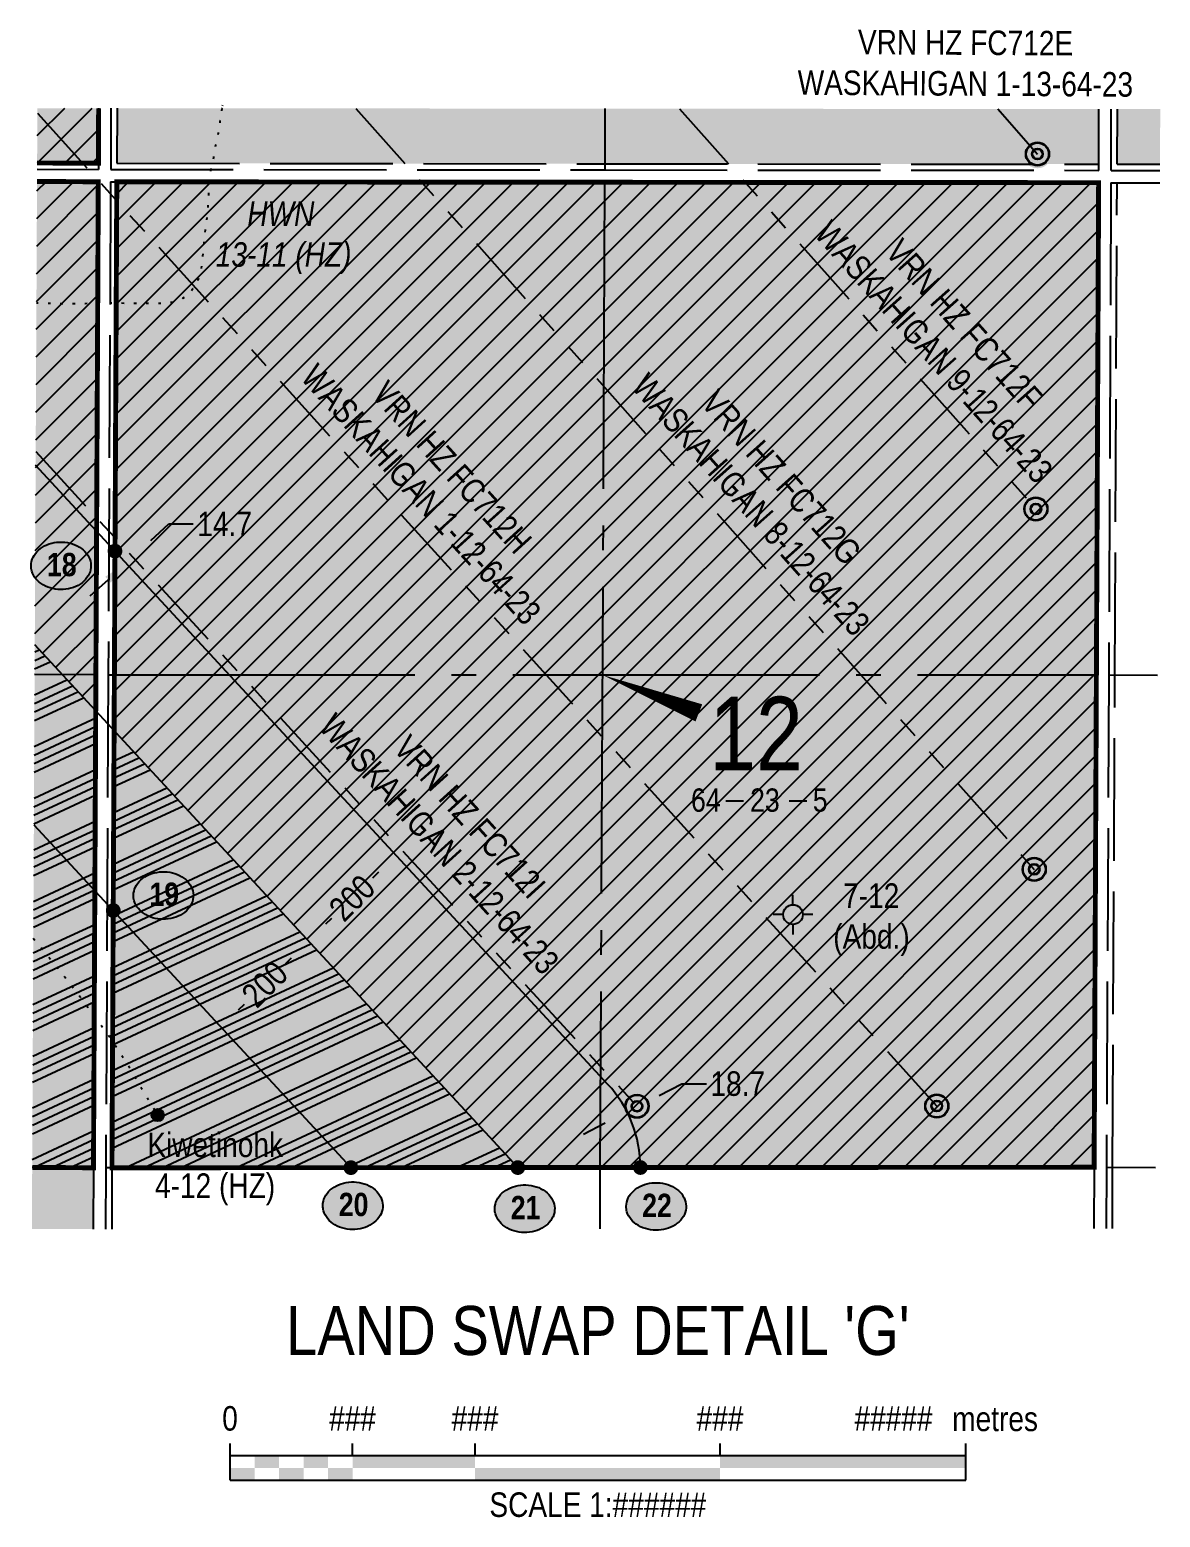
# Model space of a CAD drawing. Header units: inches. Extents: x 464475 to 485921, y 6038951 to 6050475.
# Drawn here: x 470475 to 470936, y 6040286 to 6040893 of the extents above; entities that cross this region are included whole.
import ezdxf
from ezdxf.enums import TextEntityAlignment as Align

# ---------------------------------------------------------------- set-up
doc = ezdxf.new("R2010")
doc.units = ezdxf.units.IN
doc.header["$LTSCALE"] = 5
doc.header["$PDMODE"] = 34
doc.header["$PDSIZE"] = 0.03
for name, pattern in [('foc-DOT', [1, 0.2, -0.8]), ('foc-DRILLPATH', [14.75, 6, -1.75, 1.75, -1.75, 1.75, -1.75]), ('foc-QUARTERLINE', [33, 25, -3, 2, -3]), ('foc-UNSURVEYED', [12.5, 10, -2.5])]:
    doc.linetypes.add(name, pattern=pattern)
for name, color, linetype in [('10', 1, 'Continuous'), ('9', 3, 'Continuous'), ('ABADATA-DRILL-T', 8, 'Continuous'), ('AS-DRILL', 8, 'foc-DOT'), ('AS-DRILL-T', 8, 'Continuous'), ('AS-UNDERLAY-H', 141, 'Continuous'), ('CG-NOTES', 7, 'Continuous'), ('DETAIL-T', 7, 'Continuous'), ('H-CP', 51, 'Continuous'), ('H-MOCL', 111, 'Continuous'), ('L-2', 7, 'Continuous'), ('L-BD', 7, 'Continuous'), ('L-MON', 1, 'Continuous'), ('L-QSEC', 8, 'foc-QUARTERLINE'), ('L-SECLBL', 7, 'Continuous'), ('L-USEC', 7, 'foc-UNSURVEYED'), ('P-PDRILLPATH', 12, 'foc-DRILLPATH'), ('P-PROPOSED', 10, 'Continuous'), ('P-TEMP-HUSKY-NO CUT-H', 104, 'Continuous')]:
    doc.layers.add(name, color=color, linetype=linetype)
doc.layers.add('D56-EXISTING DISPOSITION', color=7, linetype='Continuous', true_color=0xa347ff)
doc.styles.add('80', font='ARIALN.TTF', dxfattribs={"height": 10})
doc.styles.add('80CG', font='ARIALN.TTF', dxfattribs={"height": 10})
doc.styles.add('80L', font='ARIALN.TTF', dxfattribs={"height": 10})
doc.styles.add('BOLD', font='ARIALNB.TTF')
doc.styles.add('SIMPLEX', font='ARIALN.TTF')
doc.dimstyles.new('Compass 5 000', dxfattribs={"dimscale": 5, "dimtxt": 9, "dimasz": 2, "dimexe": 0.2, "dimexo": 0.0625, "dimgap": 0.5, "dimtad": 0, "dimtih": 1, "dimtoh": 1, "dimzin": 0, "dimdsep": 46, "dimtxsty": '80CG', "dimcen": 0.1, "dimse1": 1, "dimse2": 1, "dimclrd": 256, "dimclrt": 256, "dimaunit": 1, "dimadec": 4, "dimazin": 0, "dimtfac": 0.06, "dimtofl": 0, "dimtmove": 0, "dimatfit": 1, "dimfxl": 0.2, "dimtolj": 1, "dimtzin": 0, "dimlwd": -1, "dimarcsym": 0})
pattern_1 = [(45, (-42606.804, 5264.644), (-5.609685254, 5.609685254), [])]
pattern_2 = [(25, (-42606.804, 5264.644), (-8.04661076, 17.25601246), []), (25, (-42602.587, 5263.109), (-8.04661076, 17.25601246), []), (25, (-42598.37, 5261.574), (-8.04661076, 17.25601246), []), (25, (-42594.153, 5260.039), (-8.04661076, 17.25601246), [])]

# ---------------------------------------------------------------- blocks, each defined once
blk = doc.blocks.new('L-SECLBL')
at = {"layer": '9', "color": 7}
for p, q in [((-5.08, -27.83), (-12.29, -27.83)), ((20.7, -27.83), (13.5, -27.83))]:
    blk.add_line(p, q, dxfattribs=at)
at = {"layer": '10', "color": 2, "style": 'SIMPLEX'}
blk.add_attdef('SEC', text='', height=30, dxfattribs=at).set_placement((0, 0), align=Align.MIDDLE)
at = {"layer": '10', "color": 5, "style": '80L'}
blk.add_attdef('TWP', text='', height=9.5, dxfattribs=at).set_placement((-14.43, -27.37), align=Align.MIDDLE_RIGHT)
blk.add_attdef('RGE', text='', height=9.5, dxfattribs=at).set_placement((3.62, -27.37), align=Align.MIDDLE_CENTER)
blk.add_attdef('MER', text='', height=9.5, dxfattribs=at).set_placement((23.17, -27.37), align=Align.MIDDLE_LEFT)
blk = doc.blocks.new('GABD')
for p, q in [((0, 0.81), (0, 1.62)), ((-0.81, 0), (-1.62, 0)), ((1.62, 0), (0.81, 0)), ((0, -0.81), (0, -1.62))]:
    blk.add_line(p, q)
blk.add_circle((0, 0), 0.8)
blk = doc.blocks.new('BH-Existing')
at = {"layer": 'AS-DRILL-T'}
h = blk.add_hatch(color=256, dxfattribs=at)
h.dxf.hatch_style = 1
edge = h.paths.add_edge_path()
edge.add_arc((0, 0), 0.5, 0, 360)
blk.add_circle((0, 0), 0.5, dxfattribs=at)
blk = doc.blocks.new('plbh')
at = {"layer": 'L-MON'}
h = blk.add_hatch(color=255, dxfattribs=at)
h.dxf.hatch_style = 1
edge = h.paths.add_edge_path()
edge.add_arc((0, 0), 1.16, 0, 360)
h = blk.add_hatch(color=256, dxfattribs=at)
h.dxf.hatch_style = 1
h.paths.add_polyline_path([(-0.96, 0, 1), (0.96, 0, 1)])
h.paths.add_polyline_path([(0.91, 0, -1), (-0.91, 0, -1)], flags=16)
h.paths.add_polyline_path([(0.45, 0, -1), (-0.45, 0, -1)], flags=0)
h = blk.add_hatch(color=256, dxfattribs=at)
h.dxf.hatch_style = 1
h.paths.add_polyline_path([(-0.45, 0, 1), (0.45, 0, 1)])
h.paths.add_polyline_path([(0.4, 0, -1), (-0.4, 0, -1)], flags=16)
at = {"layer": 'L-MON', "color": 240}
for radius in [0.96, 0.91, 0.45, 0.4]:
    blk.add_circle((0, 0), radius, dxfattribs=at)
blk = doc.blocks.new('*D596')
at = {"layer": 'Defpoints', "color": 0, "transparency": 16777216}
for p in [(470623.56, 6040557.34), (470624.73, 6040556.16), (470587.95, 6040522.24)]:
    blk.add_point(p, dxfattribs=at)
at = {"layer": 'L-BD', "transparency": 16777216}
for p, q in [((470617.61, 6040549.14), (470615.2, 6040546.76)), ((470596.24, 6040528.08), (470598.65, 6040530.45))]:
    blk.add_line(p, q, dxfattribs=at)
for points in [[(470616.44, 6040550.32), (470618.78, 6040547.95), (470624.73, 6040556.16)], [(470595.07, 6040529.26), (470597.41, 6040526.89), (470589.12, 6040521.06)]]:
    blk.add_solid(points, dxfattribs=at)
at = {"layer": 'L-BD', "transparency": 16777216, "insert": (470606.92, 6040538.61), "char_height": 10, "attachment_point": 5, "rotation": 45, "style": '80CG', "bg_fill": 1, "box_fill_scale": 1.1, "bg_fill_color": 111, "bg_fill_transparency": 0}
blk.add_mtext('\\A1;200', dxfattribs=at)
blk = doc.blocks.new('*D597')
at = {"layer": 'Defpoints', "color": 0, "transparency": 16777216}
for p in [(470589.12, 6040521.06), (470553.51, 6040485.96), (470553.51, 6040485.96)]:
    blk.add_point(p, dxfattribs=at)
at = {"layer": 'L-BD', "transparency": 16777216}
for p, q in [((470582, 6040514.04), (470579.59, 6040511.66)), ((470560.63, 6040492.98), (470563.05, 6040495.35))]:
    blk.add_line(p, q, dxfattribs=at)
for points in [[(470580.83, 6040515.22), (470583.17, 6040512.85), (470589.12, 6040521.06)], [(470559.46, 6040494.16), (470561.8, 6040491.79), (470553.51, 6040485.96)]]:
    blk.add_solid(points, dxfattribs=at)
at = {"layer": 'L-BD', "transparency": 16777216, "insert": (470571.32, 6040503.51), "char_height": 10, "attachment_point": 5, "rotation": 45, "style": '80CG', "bg_fill": 1, "box_fill_scale": 1.1, "bg_fill_color": 111, "bg_fill_transparency": 0}
blk.add_mtext('\\A1;200', dxfattribs=at)
blk = doc.blocks.new('AA')
at = {"const_width": 4}
blk.add_lwpolyline([(-1, 0, 1), (1, 0, 1)], format="xyb", close=True, dxfattribs=at)
blk.add_circle((0, 0), 2)
blk = doc.blocks.new('Route_Letters')
h = blk.add_hatch(color=255)
h.dxf.hatch_style = 1
edge = h.paths.add_edge_path()
edge.add_ellipse((-0.12, 0.46), major_axis=(-11.97, 0), ratio=0.789318, start_angle=0, end_angle=360)
at = {"color": 5}
blk.add_open_spline([(-12.34, 0.46), (-12.34, -0.25), (-12.24, -0.97), (-11.72, -2.79), (-11.14, -3.88), (-9.56, -5.81), (-8.54, -6.66), (-6.22, -8.02), (-4.9, -8.54), (-2.12, -9.17), (-0.66, -9.3), (2.22, -9.13), (3.64, -8.84), (6.27, -7.89), (7.48, -7.22), (9.54, -5.6), (10.38, -4.64), (11.6, -2.54), (11.97, -1.4), (12.18, 0.91), (12.02, 2.08), (11.2, 4.3), (10.54, 5.35), (8.8, 7.2), (7.72, 7.99), (5.29, 9.24), (3.93, 9.68), (1.11, 10.18), (-0.35, 10.23), (-3.22, 9.91), (-4.61, 9.55), (-7.16, 8.47), (-8.32, 7.75), (-10.24, 6.02), (-11, 5.02), (-12.05, 2.86), (-12.32, 1.7), (-12.34, 0.52), (-12.34, 0.49), (-12.34, 0.46)], degree=3, knots=[0, 0, 0, 0, 0.219529, 0.219529, 0.575727, 0.575727, 0.931924, 0.931924, 1.288121, 1.288121, 1.644318, 1.644318, 2.000515, 2.000515, 2.356712, 2.356712, 2.712909, 2.712909, 3.069107, 3.069107, 3.425304, 3.425304, 3.781501, 3.781501, 4.137698, 4.137698, 4.493895, 4.493895, 4.850092, 4.850092, 5.20629, 5.20629, 5.562487, 5.562487, 5.918684, 5.918684, 6.274881, 6.274881, 6.283185, 6.283185, 6.283185, 6.283185], dxfattribs=at)
at = {"color": 14, "style": 'BOLD'}
blk.add_attdef('A', text='', height=9.5, dxfattribs=at).set_placement((0.22, 0.98), align=Align.MIDDLE)
blk = doc.blocks.new('*D600')
at = {"layer": 'Defpoints', "color": 0, "transparency": 16777216}
for p in [(470513.56, 6040676.46), (470516.25, 6040678.93), (470517.43, 6040677.64)]:
    blk.add_point(p, dxfattribs=at)
at = {"layer": 'L-BD', "transparency": 16777216}
for p, q in [((470524.79, 6040684.41), (470532.16, 6040691.17)), ((470532.16, 6040691.17), (470542.16, 6040691.17)), ((470507.37, 6040668.41), (470500.01, 6040661.64))]:
    blk.add_line(p, q, dxfattribs=at)
for points in [[(470523.67, 6040685.63), (470525.92, 6040683.18), (470517.43, 6040677.64)], [(470506.25, 6040669.64), (470508.5, 6040667.18), (470514.74, 6040675.17)]]:
    blk.add_solid(points, dxfattribs=at)
at = {"layer": 'L-BD', "transparency": 16777216, "insert": (470554.92, 6040691.17), "char_height": 10, "attachment_point": 5, "style": '80CG', "bg_fill": 1, "box_fill_scale": 1.1, "bg_fill_color": 111, "bg_fill_transparency": 0}
blk.add_mtext('\\A1;14.7', dxfattribs=at)
blk = doc.blocks.new('*D601')
at = {"layer": 'Defpoints', "color": 0, "transparency": 16777216}
for p in [(470718.93, 6040451.6), (470719.04, 6040451.39), (470723.08, 6040453.73)]:
    blk.add_point(p, dxfattribs=at)
at = {"layer": 'L-BD', "transparency": 16777216}
for p, q in [((470732.08, 6040458.1), (470741.38, 6040462.89)), ((470741.38, 6040462.89), (470751.38, 6040462.89)), ((470710.15, 6040446.81), (470701.26, 6040442.24))]:
    blk.add_line(p, q, dxfattribs=at)
for points in [[(470731.31, 6040459.58), (470732.84, 6040456.62), (470723.18, 6040453.52)], [(470709.39, 6040448.3), (470710.91, 6040445.33), (470719.04, 6040451.39)]]:
    blk.add_solid(points, dxfattribs=at)
at = {"layer": 'L-BD', "transparency": 16777216, "insert": (470764.14, 6040462.89), "char_height": 10, "attachment_point": 5, "style": '80CG', "bg_fill": 1, "box_fill_scale": 1.1, "bg_fill_color": 111, "bg_fill_transparency": 0}
blk.add_mtext('\\A1;18.7', dxfattribs=at)
blk = doc.blocks.new('*U330')
at = {"color": 0}
for p, q in [((-150, 0), (-150, 15)), ((-100, 10), (-100, 15)), ((-50, 10), (-50, 15)), ((50, 10), (50, 15)), ((150.24, 0), (150.24, 15)), ((-150, 10), (150.24, 10)), ((-150, 0), (150.24, 0))]:
    blk.add_line(p, q, dxfattribs=at)
for points in [[(-140, 10), (-130, 10), (-140, 5), (-130, 5)], [(-120, 10), (-110, 10), (-120, 5), (-110, 5)], [(-100, 10), (-50, 10), (-100, 5), (-50, 5)], [(50, 10), (150.24, 10), (50, 5), (150.24, 5)], [(-150, 5), (-140, 5), (-150, 0), (-140, 0)], [(-130, 5), (-120, 5), (-130, 0), (-120, 0)], [(-110, 5), (-100, 5), (-110, 0), (-100, 0)], [(-50, 5), (50, 5), (-50, 0), (50, 0)]]:
    blk.add_solid(points, dxfattribs=at)
at = {"color": 0, "style": '80'}
blk.add_text('metres', height=10, dxfattribs=at).set_placement((162.24, 20), align=Align.CENTER)
at = {"color": 0, "char_height": 10, "style": '80'}
for s, insert, attachment_point in [('0', (-150, 30.21), 2), ('###', (-100, 30.21), 2), ('###', (-50, 30.21), 2), ('###', (50, 30.21), 2), ('#####', (136.7, 30.22), 3), ('SCALE 1:######', (0.12, -5), 2)]:
    blk.add_mtext(s, dxfattribs=dict(at, insert=insert, attachment_point=attachment_point))

msp = doc.modelspace()

# ---------------------------------------------------------------- hatches: boundary and pattern name
at = {"layer": 'AS-UNDERLAY-H'}
h = msp.add_hatch(color=111, dxfattribs=at)
h.dxf.hatch_style = 1
h.paths.add_polyline_path([(470741.09, 6040569.582), (470803.58, 6040569.582), (470804.16, 6040587.885), (470794.491, 6040587.885), (470794.491, 6040622.441), (470753.15, 6040622.441), (470753.15, 6040588.637), (470741.478, 6040588.637)])
at = {"layer": 'H-CP'}
h = msp.add_hatch(color=256, dxfattribs=at)
h.dxf.hatch_style = 1
h.paths.add_polyline_path([(470911.446, 6040860.314), (470511.102, 6040860.653), (470510.991, 6040838.188), (470709.909, 6040838.01), (470911.343, 6040837.84)])
h = msp.add_hatch(color=256, dxfattribs=at)
h.dxf.hatch_style = 1
h.paths.add_polyline_path([(470936.433, 6040860.293), (470918.986, 6040860.307), (470918.883, 6040837.833), (470936.33, 6040837.819)])
at = {"layer": 'H-MOCL'}
h = msp.add_hatch(color=256, dxfattribs=at)
h.dxf.hatch_style = 1
h.paths.add_polyline_path([(470478.575, 6040860.68), (470503.553, 6040860.659), (470503.451, 6040838.195), (470478.465, 6040838.34)])
h = msp.add_hatch(color=256, dxfattribs=at)
h.dxf.hatch_style = 1
h.paths.add_polyline_path([(470478.428, 6040830.801), (470503.415, 6040830.655), (470501.444, 6040428.637), (470476.458, 6040428.783)])
h = msp.add_hatch(color=256, dxfattribs=at)
h.dxf.hatch_style = 1
h.paths.add_polyline_path([(470510.954, 6040830.648), (470911.309, 6040830.3), (470909.471, 6040428.844), (470508.984, 6040428.641)])
h = msp.add_hatch(color=256, dxfattribs=at)
h.dxf.hatch_style = 1
h.paths.add_polyline_path([(470501.444, 6040428.637), (470476.458, 6040428.783), (470476.335, 6040403.627), (470501.322, 6040403.64)])
at = {"layer": 'P-TEMP-HUSKY-NO CUT-H'}
h = msp.add_hatch(dxfattribs=at)
h.set_pattern_fill('ANSI31', color=256, scale=2.498675)
h.set_pattern_definition(pattern_1)
h.paths.add_polyline_path([(470478.575, 6040860.68), (470503.553, 6040860.659), (470503.451, 6040838.195), (470478.465, 6040838.34)])
h = msp.add_hatch(dxfattribs=at)
h.set_pattern_fill('ANSI31', color=256, scale=2.498675)
h.set_pattern_definition(pattern_1)
h.paths.add_polyline_path([(470477.502, 6040641.805), (470478.428, 6040830.801), (470503.415, 6040830.655), (470502.358, 6040614.916)])
h = msp.add_hatch(dxfattribs=at)
h.set_pattern_fill('ANSI31', color=256, scale=2.498675)
h.set_pattern_definition(pattern_1)
h.paths.add_polyline_path([(470674.474, 6040428.721), (470509.858, 6040606.802), (470510.954, 6040830.648), (470911.309, 6040830.3), (470909.471, 6040428.824), (470724.474, 6040428.746)])
at = {"layer": 'P-TEMP-HUSKY-NO CUT-H', "true_color": 0x0582ff}
h = msp.add_hatch(dxfattribs=at)
h.set_pattern_fill('ANSI34', color=150, scale=0.99947, angle=340)
h.set_pattern_definition(pattern_2)
h.paths.add_polyline_path([(470477.502, 6040641.805), (470476.458, 6040428.783), (470501.444, 6040428.637), (470502.358, 6040614.916)])
h = msp.add_hatch(dxfattribs=at)
h.set_pattern_fill('ANSI34', color=150, scale=0.99947, angle=340)
h.set_pattern_definition(pattern_2)
h.paths.add_polyline_path([(470509.858, 6040606.803), (470508.984, 6040428.641), (470674.474, 6040428.721)])

# ---------------------------------------------------------------- linework, layer by layer
at = {"layer": 'AS-DRILL', "flags": 128}
for points in [[(470554.02, 6040861.916), (470553.984, 6040861.609)], [(470553.855, 6040860.616), (470553.851, 6040860.582), (470553.693, 6040859.56), (470553.526, 6040858.551), (470553.361, 6040857.534), (470553.196, 6040856.498), (470553.03, 6040855.463), (470552.878, 6040854.462), (470552.735, 6040853.48), (470552.598, 6040852.498), (470552.453, 6040851.516), (470552.298, 6040850.537), (470552.121, 6040849.56), (470551.909, 6040848.589), (470551.679, 6040847.592), (470551.456, 6040846.579), (470551.253, 6040845.555), (470551.061, 6040844.533), (470550.886, 6040843.519), (470550.726, 6040842.502), (470550.546, 6040841.473), (470550.348, 6040840.422), (470550.143, 6040839.358), (470549.912, 6040838.289), (470549.655, 6040837.245), (470549.404, 6040836.226), (470549.194, 6040835.222), (470549.009, 6040834.236), (470548.839, 6040833.214), (470548.689, 6040832.132), (470548.568, 6040831.013), (470548.48, 6040829.871), (470548.412, 6040828.731), (470548.357, 6040827.629), (470548.324, 6040826.576), (470548.301, 6040825.544), (470548.268, 6040824.477), (470548.23, 6040823.399), (470548.188, 6040822.347), (470548.135, 6040821.312), (470548.07, 6040820.305), (470547.993, 6040819.321), (470547.908, 6040818.338), (470547.818, 6040817.339), (470547.723, 6040816.294), (470547.595, 6040815.202), (470547.437, 6040814.106), (470547.271, 6040813.032), (470547.121, 6040812), (470547.001, 6040810.99), (470546.896, 6040809.963), (470546.776, 6040808.894), (470546.648, 6040807.817), (470546.533, 6040806.768), (470546.432, 6040805.721), (470546.327, 6040804.639), (470546.219, 6040803.544), (470546.109, 6040802.46), (470545.996, 6040801.38), (470545.9, 6040800.333), (470545.83, 6040799.326), (470545.771, 6040798.349), (470545.696, 6040797.377), (470545.566, 6040796.395), (470545.373, 6040795.408), (470545.128, 6040794.407), (470544.856, 6040793.408), (470544.586, 6040792.432), (470544.395, 6040791.741), (470544.324, 6040791.488), (470544.017, 6040790.563), (470543.63, 6040789.654), (470543.17, 6040788.754), (470542.638, 6040787.857), (470542.011, 6040786.952), (470541.292, 6040786.059), (470540.497, 6040785.205), (470539.638, 6040784.412), (470538.717, 6040783.689), (470537.779, 6040783.071), (470536.859, 6040782.583), (470535.952, 6040782.2), (470535.033, 6040781.88), (470534.074, 6040781.614), (470533.061, 6040781.425), (470532.361, 6040781.333), (470532.02, 6040781.297), (470530.952, 6040781.19), (470529.832, 6040781.083), (470528.654, 6040781.004), (470527.449, 6040780.98), (470526.759, 6040780.983), (470526.244, 6040780.986), (470525.034, 6040780.997), (470524.101, 6040781.004), (470523.799, 6040781.003), (470522.494, 6040781.002), (470521.089, 6040780.989), (470519.589, 6040780.979), (470517.999, 6040780.987), (470516.316, 6040781.02), (470514.544, 6040781.067), (470512.699, 6040781.121), (470510.769, 6040781.166), (470508.764, 6040781.176), (470506.694, 6040781.171), (470504.582, 6040781.144), (470502.424, 6040781.095), (470500.231, 6040781.026), (470497.998, 6040780.952), (470495.73, 6040780.913), (470493.43, 6040780.915), (470491.1, 6040780.924), (470488.753, 6040780.938), (470486.383, 6040780.972), (470484.001, 6040781.012), (470481.611, 6040781.061), (470479.346, 6040781.105), (470478.185, 6040781.123)], [(470476.916, 6040522.249), (470477.44, 6040521.636), (470481.92, 6040516.226), (470486.322, 6040510.752), (470490.681, 6040505.242), (470494.991, 6040499.696), (470499.192, 6040494.067), (470503.366, 6040488.417), (470507.495, 6040482.731), (470511.445, 6040476.924), (470515.262, 6040471.026), (470518.881, 6040464.978), (470522.313, 6040458.876), (470524.945, 6040454.364), (470527.619, 6040450.142)]]:
    msp.add_lwpolyline(points, dxfattribs=at)
at = {"layer": 'D56-EXISTING DISPOSITION', "const_width": 1.999, "flags": 128}
for points in [[(470503.553, 6040860.659), (470503.451, 6040838.195), (470478.465, 6040838.34)], [(470476.458, 6040428.783), (470501.444, 6040428.637), (470502.43, 6040629.646), (470503.415, 6040830.655), (470478.428, 6040830.801)]]:
    msp.add_lwpolyline(points, dxfattribs=at)
msp.add_lwpolyline([(470508.984, 6040428.641), (470909.471, 6040428.844), (470910.39, 6040629.572), (470911.309, 6040830.3), (470709.873, 6040830.47), (470510.954, 6040830.648), (470509.97, 6040629.644)], close=True, dxfattribs=at)
at = {"layer": 'L-QSEC'}
for p, q in [((470710.016, 6040860.484), (470709.897, 6040835.498)), ((470709.873, 6040830.47), (470707.969, 6040428.737)), ((470502.43, 6040629.646), (470477.444, 6040629.791)), ((470507.457, 6040629.645), (470910.39, 6040629.572)), ((470915.417, 6040629.564), (470935.377, 6040629.534)), ((470707.969, 6040428.737), (470707.851, 6040403.75))]:
    msp.add_line(p, q, dxfattribs=at)
at = {"layer": 'L-SECLBL', "flags": 128}
msp.add_lwpolyline([(470708.921, 6040629.608, 0, 7.496, 0), (470748.291, 6040614.117, 0, 0, 0)], format="xyseb", dxfattribs=at)
at = {"layer": 'L-USEC'}
for p, q in [((470503.553, 6040860.659), (470503.44, 6040835.683)), ((470508.58, 6040860.655), (470508.467, 6040835.678)), ((470511.102, 6040860.653), (470510.991, 6040838.188)), ((470911.332, 6040835.327), (470911.446, 6040860.314)), ((470916.359, 6040835.323), (470916.473, 6040860.31)), ((470918.883, 6040837.833), (470918.986, 6040860.307)), ((470503.451, 6040838.195), (470478.465, 6040838.34)), ((470510.991, 6040838.188), (470709.909, 6040838.01)), ((470709.909, 6040838.01), (470911.343, 6040837.84)), ((470918.883, 6040837.833), (470936.33, 6040837.819)), ((470478.453, 6040835.828), (470503.44, 6040835.683)), ((470508.467, 6040835.678), (470709.878, 6040835.498)), ((470709.878, 6040835.498), (470911.332, 6040835.327)), ((470916.359, 6040835.323), (470936.319, 6040835.307)), ((470478.428, 6040830.801), (470503.415, 6040830.655)), ((470503.415, 6040830.655), (470502.43, 6040629.646)), ((470508.442, 6040830.651), (470507.457, 6040629.621)), ((470508.442, 6040830.651), (470709.873, 6040830.47)), ((470509.97, 6040629.644), (470510.954, 6040830.648)), ((470709.873, 6040830.47), (470911.309, 6040830.3)), ((470911.309, 6040830.3), (470910.39, 6040629.572)), ((470916.336, 6040830.296), (470915.417, 6040629.549)), ((470916.336, 6040830.296), (470936.296, 6040830.279)), ((470917.93, 6040629.561), (470918.849, 6040830.294)), ((470502.43, 6040629.646), (470501.444, 6040428.637)), ((470507.457, 6040629.621), (470506.472, 6040428.612)), ((470508.984, 6040428.641), (470509.97, 6040629.644)), ((470910.39, 6040629.572), (470909.471, 6040428.844)), ((470915.417, 6040629.549), (470914.498, 6040428.821)), ((470917.011, 6040428.827), (470917.93, 6040629.561)), ((470501.444, 6040428.637), (470476.458, 6040428.783)), ((470501.444, 6040428.637), (470501.322, 6040403.64)), ((470506.472, 6040428.612), (470506.349, 6040403.643)), ((470707.969, 6040428.737), (470506.472, 6040428.64)), ((470508.984, 6040428.641), (470508.862, 6040403.644)), ((470909.471, 6040428.844), (470707.969, 6040428.737)), ((470909.471, 6040428.844), (470909.357, 6040403.857)), ((470914.498, 6040428.821), (470914.384, 6040403.86)), ((470914.498, 6040428.833), (470934.458, 6040428.789)), ((470916.897, 6040403.861), (470917.011, 6040428.827))]:
    msp.add_line(p, q, dxfattribs=at)
at = {"layer": 'P-PDRILLPATH', "flags": 128}
for points in [[(470478.565, 6040858.638), (470845.325, 6040453.798)], [(470608.487, 6040860.57), (470885.037, 6040550.311)], [(470740.449, 6040860.458), (470885.712, 6040697.269)], [(470870.148, 6040860.349), (470886.372, 6040841.978)], [(470477.889, 6040720.694), (470723.076, 6040453.732)]]:
    msp.add_lwpolyline(points, dxfattribs=at)
at = {"layer": 'P-PROPOSED', "flags": 128}
msp.add_lwpolyline([(470477.143, 6040568.534), (470606.415, 6040428.688), (470724.474, 6040428.746, 0.1885963), (470711.191, 6040462.661), (470477.861, 6040715.076)], format="xyb", dxfattribs=at)
at = {"layer": 'P-PROPOSED', "color": 100, "flags": 128}
msp.add_lwpolyline([(470674.474, 6040428.721), (470477.502, 6040641.805)], dxfattribs=at)

# ---------------------------------------------------------------- block references
at = {"layer": 'ABADATA-DRILL-T', "xscale": 4.997349899999994, "yscale": 4.997349899999994, "zscale": 6.246687374999994}
msp.add_blockref('BH-Existing', (470527.619, 6040450.142), dxfattribs=at)
at = {"layer": 'AS-DRILL-T', "xscale": 4.997349899999994, "yscale": 4.997349899999994, "zscale": 4.997349899999994}
msp.add_blockref('GABD', (470786.675, 6040531.874), dxfattribs=at)
at = {"layer": 'CG-NOTES', "xscale": 0.99946998, "yscale": 0.99946998, "zscale": 0.99946998}
for p, values in [((470488.313, 6040673.614), {'A': '18'}), ((470530.085, 6040539.189), {'A': '19'}), ((470607.3, 6040412.71), {'A': '20'}), ((470677.424, 6040411.486), {'A': '21'}), ((470731.011, 6040412.404), {'A': '22'})]:
    msp.add_blockref('Route_Letters', p, dxfattribs=at).add_auto_attribs(values)
for p in [(470510.217, 6040680.074), (470509.499, 6040533.532), (470606.415, 6040428.688), (470674.474, 6040428.721), (470724.474, 6040428.746)]:
    msp.add_blockref('AA', p, dxfattribs=at)
at = {"layer": 'L-2', "xscale": 0.9991279913569413, "yscale": 0.9991279913569413, "zscale": 0.9991279913569413}
msp.add_blockref('*U330', (470706.99, 6040301.274), dxfattribs=at)
at = {"layer": 'L-MON', "xscale": 4.997349899999994, "yscale": 4.997349899999994, "zscale": 6.246687374999987}
for p in [(470886.372, 6040841.978), (470885.712, 6040697.269), (470885.037, 6040550.311), (470723.076, 6040453.732), (470845.325, 6040453.798)]:
    msp.add_blockref('plbh', p, dxfattribs=at)
at = {"layer": 'L-SECLBL', "xscale": 0.99946998, "yscale": 0.99946998, "zscale": 0.99946998}
msp.add_blockref('L-SECLBL', (470771.603, 6040605.916), dxfattribs=at).add_auto_attribs({'SEC': '12', 'TWP': '64', 'RGE': '23', 'MER': '5'})

# ---------------------------------------------------------------- texts
at = {"layer": 'ABADATA-DRILL-T', "insert": (470550.068, 6040822.663), "char_height": 9.9947, "attachment_point": 1, "style": '80L', "bg_fill": 1, "box_fill_scale": 1.15, "bg_fill_color": 111, "bg_fill_transparency": 0}
msp.add_mtext_dynamic_manual_height_columns('\\pi14.119;{\\fArial Narrow|b0|i1|c0|p34;HWN\\P\\pi1.2339;13-11 (HZ)}', width=55.45471, gutter_width=50.026, heights=[0], dxfattribs=at)
at = {"layer": 'ABADATA-DRILL-T', "linetype": 'Continuous', "insert": (470802.698, 6040544.617), "char_height": 9.9947, "attachment_point": 1, "style": '80L', "bg_fill": 1, "box_fill_scale": 1.15, "bg_fill_color": 111, "bg_fill_transparency": 0}
msp.add_mtext_dynamic_manual_height_columns('\\pi4.4078;7-12\\P\\pi0.40237;(Abd.)', width=30.59795, gutter_width=200.105, heights=[0], dxfattribs=at)
at = {"layer": 'ABADATA-DRILL-T', "insert": (470522.898, 6040443.01), "char_height": 9.9947, "attachment_point": 1, "style": '80L'}
msp.add_mtext_dynamic_manual_height_columns('\\pi0.48736;Kiwetinohk\\P\\pi3.6508;4-12 (HZ)', width=55.45471, gutter_width=50.026, heights=[0], dxfattribs=at)
at = {"layer": 'DETAIL-T', "color": 3, "insert": (470707.11, 6040362.162), "char_height": 19.98256, "width": 313.75972, "attachment_point": 5, "style": '80CG'}
msp.add_mtext("LAND SWAP DETAIL 'G'", dxfattribs=at)
at = {"layer": 'L-BD', "linetype": 'Continuous', "insert": (470788.569, 6040892.798), "char_height": 9.9947, "width": 136.35102, "attachment_point": 1, "rotation": 359.667389, "style": '80L'}
msp.add_mtext('\\pi24.617;VRN HZ FC712E \\P\\pi0.12838;WASKAHIGAN 1-13-64-23', dxfattribs=at)
at = {"layer": 'L-BD', "linetype": 'Continuous', "char_height": 9.9947, "width": 136.35102, "attachment_point": 1, "style": '80L', "bg_fill": 1, "box_fill_scale": 1.15, "bg_fill_color": 111, "bg_fill_transparency": 0}
for s, insert, rotation in [('\\pi24.883;VRN HZ FC712F \\P\\pi0.12838;WASKAHIGAN 9-12-64-23', (470814.702, 6040826.862), 311.712128), ('\\pi24.474;VRN HZ FC712H \\P\\pi0.12838;WASKAHIGAN 1-12-64-23', (470605.13, 6040768.504), 312.17458), ('\\pi24.021;VRN HZ FC712G \\P\\pi0.12838;WASKAHIGAN 8-12-64-23', (470740.137, 6040764.631), 311.712128), ('\\pi27.041;VRN HZ FC712I \\P\\pi0.12838;WASKAHIGAN 2-12-64-23', (470612.462, 6040625.997), 312.17458)]:
    msp.add_mtext(s, dxfattribs=dict(at, insert=insert, rotation=rotation))

# ---------------------------------------------------------------- dimensions: what is measured, and where the dimension line sits
at = {"layer": 'L-BD'}
dim = msp.add_aligned_dim(p1=(470513.559, 6040676.458), p2=(470516.248, 6040678.928), distance=-1.745, text='14.7', dimstyle='Compass 5 000', override={"dimtfill": 2, "dimtfillclr": 111}, dxfattribs=at)
dim.commit()
dim.dimension.update_dxf_attribs({"geometry": '*D600', "text_midpoint": (470554.921, 6040691.172)})
for p1, p2, distance, picture, middle in [((470587.951, 6040522.243), (470623.559, 6040557.343), -1.665, '*D596', (470606.924, 6040538.607)), ((470589.12, 6040521.057), (470553.512, 6040485.956), 0, '*D597', (470571.316, 6040503.506))]:
    dim = msp.add_aligned_dim(p1=p1, p2=p2, distance=distance, text='200', dimstyle='Compass 5 000', override={"dimtfill": 2, "dimtfillclr": 111}, dxfattribs=at)
    dim.commit()
    dim.dimension.update_dxf_attribs({"geometry": picture, "text_midpoint": middle, "text_rotation": 45})
dim = msp.add_linear_dim(base=(470719.041, 6040451.39), p1=(470723.076, 6040453.732), p2=(470718.933, 6040451.6), angle=207.231087, text='18.7', dimstyle='Compass 5 000', override={"dimtfill": 2, "dimtfillclr": 111}, dxfattribs=at)
dim.commit()
dim.dimension.update_dxf_attribs({"geometry": '*D601', "text_midpoint": (470764.145, 6040462.888), "dimtype": 161})

doc.saveas('drawing.dxf')
